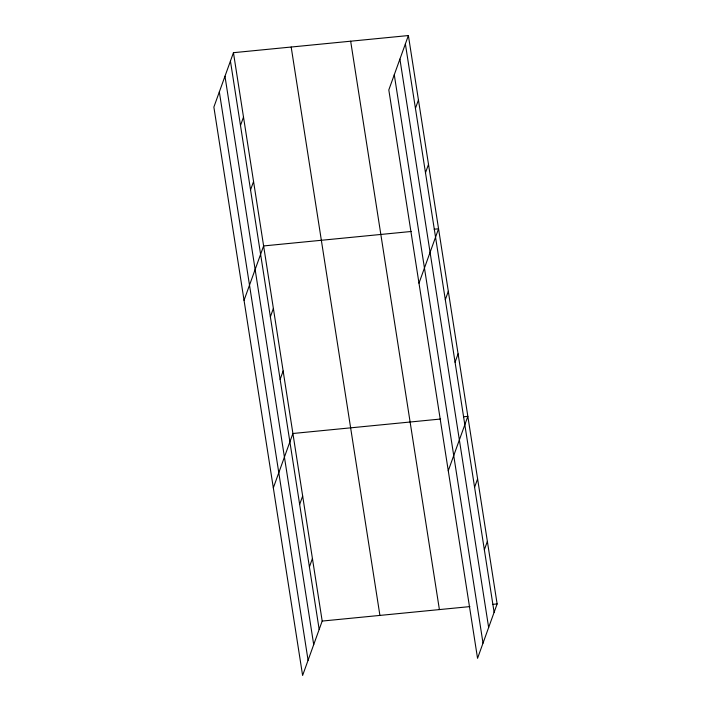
<?xml version="1.0" encoding="UTF-8"?>
<svg xmlns="http://www.w3.org/2000/svg" width="711" height="711" viewBox="0 0 711 711"><rect width="100%" height="100%" fill="white"/><g stroke="black" fill="none" stroke-linecap="round" stroke-linejoin="round"><path stroke-width="1.07" d="M233.448 52.685L213.869 107.068L302.61 675.45L322.19 621.067L233.448 52.685L408.39 35.55L497.131 603.932L477.552 658.315L388.81 89.933L408.39 35.55M240.496 125.483L243.509 117.102M250.548 189.899L253.56 181.518M244.042 300.318L263.621 245.935L411.331 231.466M270.367 316.839L273.38 308.458M280.125 379.354L283.147 370.982M273.326 487.888L292.905 433.497L440.616 419.028M415.437 108.348L418.45 99.967M299.651 504.401L302.664 496.02M425.489 172.764L428.502 164.383M309.409 566.925L312.422 558.544M418.983 283.182L438.563 228.8L434.208 229.226M445.308 299.695L448.321 291.323M455.067 362.219L458.088 353.838M448.268 470.744L467.847 416.362L463.492 416.788M474.593 487.266L477.605 478.885M484.351 549.79L487.364 541.409M322.19 621.067L469.9 606.599M492.767 604.359L497.131 603.932M405.377 43.931L494.109 612.304M399.911 59.111L488.644 627.493M394.276 74.753L483.018 643.135M350.665 41.202L439.398 609.585M291.181 47.033L379.914 615.415M230.435 61.066L319.168 629.439M224.969 76.246L313.702 644.628M219.335 91.888L308.076 660.27"/></g></svg>
